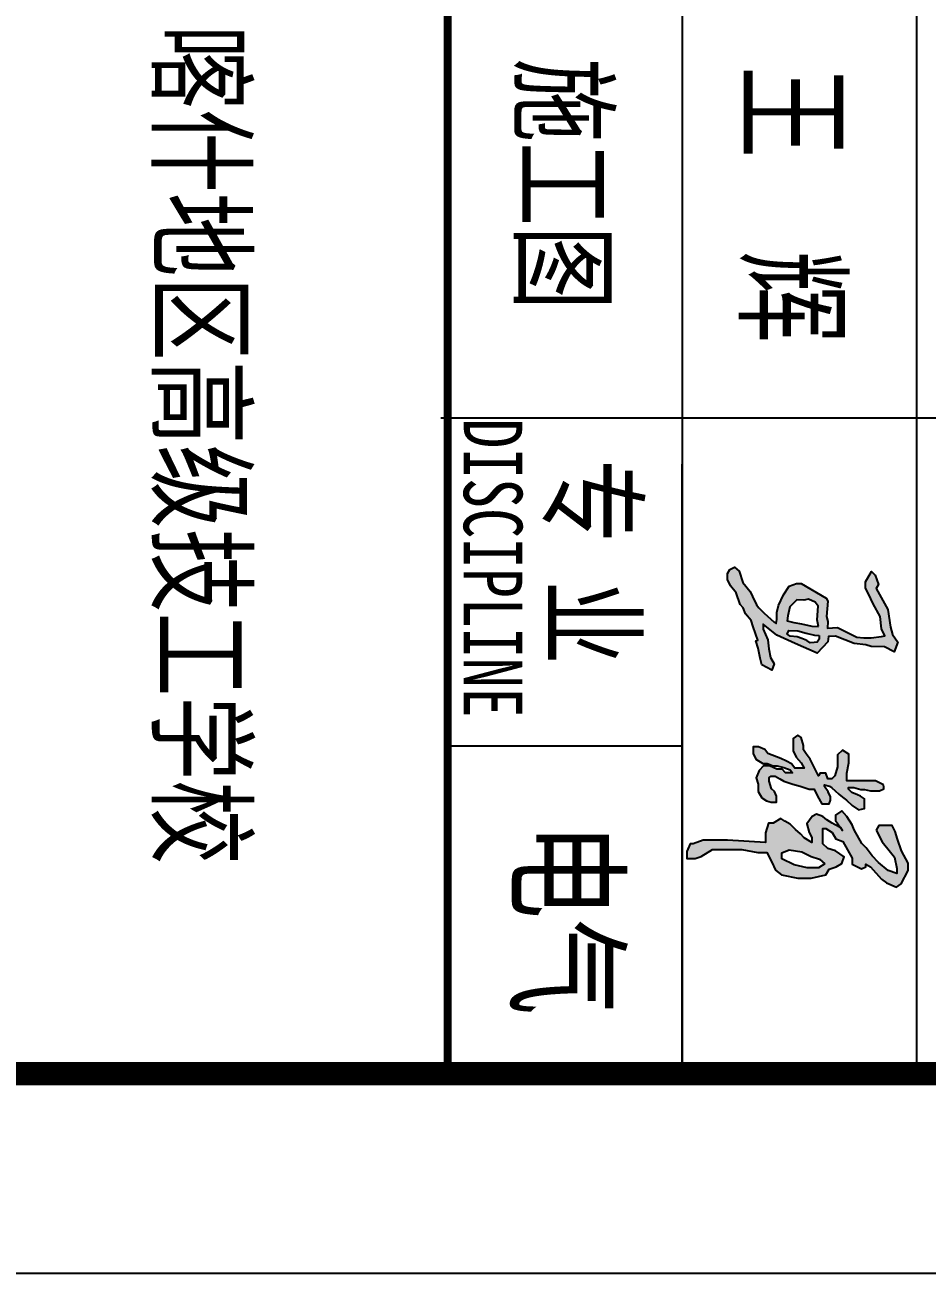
# Model space of a CAD drawing. Extents: x 552102 to 973302, y -80747 to 40012826.
# Drawn here: x 563922 to 568451, y -52978 to -46715 of the extents above; entities that cross this region are included whole.
import ezdxf

# ---------------------------------------------------------------- set-up
doc = ezdxf.new("R2010")
doc.units = 0
doc.header["$LTSCALE"] = 1000
doc.header["$MEASUREMENT"] = 0
doc.layers.add('PUB_TITLE', color=7, linetype='Continuous')
doc.layers.add('TK', color=126, linetype='Continuous')
doc.styles.add('-宋体', font='', dxfattribs={"width": 0.8})
doc.styles.get('-宋体').set_extended_font_data('SimSun')

# ---------------------------------------------------------------- blocks, each defined once
blk = doc.blocks.new('电气图框')
at = {"layer": 'TK'}
h = blk.add_hatch(color=1, dxfattribs=at)
h.paths.add_polyline_path([(382878.9, 266191.5), (382899.6, 266159.1), (382899.6, 266102.2), (382884.1, 266037.4), (382853, 265975.3), (382823.2, 265975.3), (382808.9, 266011.5), (382819.3, 266075), (382841.3, 266122.9), (382855.6, 266164.3)], flags=16)
h.paths.add_polyline_path([(382709.1, 266448.1), (382768.7, 266479.1), (382820.5, 266520.6), (382845.2, 266541.3), (382902.2, 266551.6), (382928.1, 266551.6), (382912.5, 266508.9), (382872.4, 266459.7), (382838.7, 266428.7), (382798.5, 266397.6), (382776.5, 266376.9), (382707.8, 266338), (382683.2, 266327.7), (382641.7, 266301.8), (382613.2, 266275.9), (382634, 266243.5), (382661.2, 266243.5), (382711.7, 266279.8), (382698.7, 266270.5), (382681.9, 266239.7), (382675.5, 266228), (382658.6, 266200.8), (382641.7, 266181.4), (382630.1, 266149), (382641.7, 266127), (382678, 266099.8), (382720.8, 266111.5), (382746.7, 266125.7), (382771.3, 266125.7), (382748, 266086.9), (382728.6, 266068.8), (382706.5, 266044.2), (382680.6, 266017), (382665.1, 265989.8), (382652.1, 265969.1), (382674.1, 265931.6), (382674.1, 265908.3), (382723.4, 265892.7), (382772.6, 265892.7), (382760.9, 265702.1), (382760.9, 265648.5), (382760.9, 265579.9), (382779.1, 265529.4), (382779.1, 265513.8), (382816.7, 265498.3), (382851.6, 265498.3), (382851.6, 265539.7), (382841.3, 265569.5), (382806.3, 265626.5), (382806.3, 265667.9), (382806.3, 265711.9), (382806.3, 265774), (382821.8, 265854.3), (382821.8, 265899.6), (382869.8, 265924.2), (382909.9, 265942.3), (382933.3, 265973.4), (382951.4, 266055.3), (382951.4, 266122.7), (382933.3, 266196.4), (382904.8, 266212), (382893.1, 266246.9), (382877.6, 266275.4), (382843.9, 266288.4), (382812.8, 266244.3), (382801.1, 266205.5), (382779.1, 266180.9), (382701.4, 266180.9), (382701.4, 266196.4), (382722.1, 266227.5), (382753.2, 266245.6), (382766.2, 266281.9), (382850.4, 266327.2), (382880.2, 266327.2), (382903.5, 266375.4), (382893.2, 266396.2), (382880.2, 266396.2), (382894.5, 266420.8), (382955.4, 266475.1), (382974.8, 266499.7), (382995.5, 266550.2), (382978.7, 266573.5), (382912.6, 266608.5), (382876.3, 266608.5), (382812.8, 266576.1), (382755.8, 266555.4), (382717, 266543.7), (382685.9, 266529.5), (382685.9, 266516.6), (382685.9, 266481.6), (382685.9, 266462.2)])
h.paths.add_polyline_path([(382482.7, 266484.5), (382462.8, 266444.8), (382462.8, 266384.2), (382462.8, 266310.1), (382462.8, 266301.7), (382424.1, 266301.7), (382371.8, 266311.1), (382357.2, 266311.1), (382327.9, 266311.1), (382309.1, 266278.7), (382331.1, 266254.7), (382392.7, 266254.7), (382436.7, 266241.1), (382452.4, 266225.4), (382452.4, 266206.6), (382424.1, 266196.2), (382424.1, 266166.9), (382436.7, 266158.6), (382373.9, 266127.2), (382353, 266116.8), (382326.9, 266096.9), (382307, 266083.3), (382285, 266083.3), (382245.3, 266071.9), (382232.8, 266055.1), (382249.5, 266032.2), (382312.2, 266032.2), (382343.6, 266046.8), (382371.8, 266071.9), (382399, 266086.5), (382399, 266040.5), (382377.1, 266022.8), (382363.5, 265997.7), (382349.9, 265969.5), (382324.7, 265905.2), (382304.8, 265889.5), (382292.3, 265857.1), (382292.3, 265831), (382325.8, 265831), (382354, 265843.5), (382375.9, 265879.1), (382375.9, 265902), (382386.4, 265931.3), (382386.4, 265952.2), (382394.8, 265985.6), (382407.3, 266017), (382422, 266028.5), (382422, 266013.8), (382422, 265992.9), (382403.1, 265976.2), (382403.1, 265950.1), (382387.7, 265912.8), (382387.7, 265903.3), (382387.7, 265882.7), (382409.7, 265860.8), (382447.8, 265846.1), (382479.4, 265856.4), (382494, 265856.4), (382515.3, 265856.4), (382547.6, 265874), (382563, 265897.4), (382568.9, 265921.6), (382568.9, 265948.7), (382560.1, 265948.7), (382538.8, 265948.7), (382515.3, 265938.5), (382502.1, 265922.3), (382464.7, 265911.3), (382444.9, 265911.3), (382438.3, 265921.6), (382438.3, 265940.7), (382452.2, 265965.6), (382463.2, 265985.4), (382479.4, 266030.1), (382488.9, 266067.5), (382503.6, 266112.2), (382503.6, 266136.4), (382539.5, 266154.3), (382577.7, 266175.5), (382577.7, 266212.9), (382560.1, 266219.5), (382542.5, 266219.5), (382516.8, 266207.8), (382490.4, 266188.7), (382481.6, 266188.7), (382488.9, 266214.4), (382497, 266225.4), (382512.4, 266242.9), (382530, 266260.5), (382543.9, 266278.9), (382560.1, 266299.4), (382585.8, 266328), (382607.1, 266359), (382601.2, 266389.1), (382594.6, 266389.1), (382571.2, 266389.1), (382552.1, 266389.1), (382539.6, 266369.3), (382532.3, 266355.3), (382520.5, 266326.8), (382503.7, 266309.9), (382495.6, 266309.9), (382495.6, 266336.3), (382505.9, 266370.7), (382505.9, 266389.8), (382513.2, 266420.6), (382513.2, 266439.6), (382513.2, 266466), (382502.2, 266487.3), (382494.1, 266487.3)])
at = {"layer": 'TK', "lineweight": 25}
h = blk.add_hatch(color=1, dxfattribs=at)
h.paths.add_polyline_path([(381429.9, 266443.6), (381476.5, 266460.6), (381496.7, 266448.2), (381602.3, 266507.2), (381690.8, 266519.6), (381728.1, 266530.4), (381766.9, 266556.8), (381815, 266538.2), (381790.2, 266490.1), (381788.6, 266423.4), (381779.3, 266397), (381773.1, 266338.1), (381735.8, 266245), (381738.9, 266209.3), (381765.3, 266206.2), (381821.2, 266151.9), (381773.1, 266041.7), (381731.2, 265950.2), (381676.8, 265880.4), (381701.7, 265881.9), (381754.5, 265905.2), (381799.5, 265909.9), (381843, 265917.6), (381875.6, 265936.2), (381906.7, 265923.8), (381880.5, 265874.5), (381846.3, 265865.9), (381796.1, 265856.1), (381759.4, 265843.9), (381755.8, 265854.9), (381689.8, 265831.5), (381657, 265821.2), (381624.2, 265791.8), (381594.8, 265781.4), (381577.5, 265765.9), (381518.7, 265745.2), (381484.2, 265717.5), (381451.3, 265702), (381421.9, 265702), (381401.2, 265714.1), (381390.8, 265736.5), (381409.8, 265760.7), (381466.9, 265779.7), (381511.8, 265816), (381537.7, 265828.1), (381579.2, 265847.1), (381594.8, 265859.1), (381620.7, 265886.8), (381665.6, 265936.9), (381673.5, 265945.6), (381652.3, 265949.5), (381618.3, 265949.5), (381583.2, 265958), (381528.6, 265983.4), (381486.2, 266011.3), (381471.6, 266048.9), (381471.6, 266071.9), (381545.6, 266196.7), (381561.4, 266205.1), (381637.8, 266199.1), (381662, 266206.4), (381696, 266203.9), (381692.9, 266255.1), (381717.6, 266304.6), (381740.7, 266350.8), (381744.8, 266386.2), (381744.8, 266422.9), (381738, 266474.6), (381735.3, 266492.3), (381699.9, 266474.6), (381637.3, 266467.8), (381574.7, 266433.8), (381524.3, 266410.7), (381495.8, 266394.4), (381464.5, 266394.4), (381412.7, 266424.3)])
h.paths.add_polyline_path([(381688.6, 266159.3), (381654, 266152.1), (381586, 266156.9), (381565.8, 266142.6), (381551.4, 266108), (381555, 266085.4), (381553.8, 266049.6), (381589.6, 266015.1), (381635, 266005.5), (381660, 266000.8), (381667.2, 266035.3), (381674.3, 266073.5), (381686.2, 266125.9)], flags=16)
h.paths.add_polyline_path([(381732.8, 266162.9), (381750.7, 266161.7), (381766.2, 266152.1), (381768.6, 266137.8), (381769.8, 266116.4), (381759, 266100.9), (381748.3, 266075.9), (381739.9, 266052), (381736.3, 266017.5), (381726.8, 266002), (381707.7, 266010.3), (381710.1, 266054.4), (381720.8, 266097.3), (381731.6, 266139)], flags=16)
at = {"layer": 'TK'}
for p, q in [((380643.3, 274885.8), (380643.3, 264262.9)), ((375932.2, 266650.5), (383932.2, 266650.5)), ((375932.2, 265474), (383932.2, 265474)), ((383932.2, 265474), (380873.4, 265474)), ((382288.6, 265474), (382288.6, 264297.6))]:
    blk.add_line(p, q, dxfattribs=at)
at = {"layer": 'TK', "const_width": 117.6}
blk.add_lwpolyline([(375932.2, 308755.9), (383932.2, 308755.9), (383932.2, 251356.4), (375932.2, 251356.4)], close=True, dxfattribs=at)
at = {"layer": 'TK', "color": 1}
for points in [[(382709.1, 266448.1), (382768.7, 266479.1), (382820.5, 266520.6), (382845.2, 266541.3), (382902.2, 266551.6), (382928.1, 266551.6), (382912.5, 266508.9), (382872.4, 266459.7), (382838.7, 266428.7), (382798.5, 266397.6), (382776.5, 266376.9), (382707.8, 266338), (382683.2, 266327.7), (382641.7, 266301.8), (382613.2, 266275.9), (382634, 266243.5), (382661.2, 266243.5), (382711.7, 266279.8), (382698.7, 266270.5), (382681.9, 266239.7), (382675.5, 266228), (382658.6, 266200.8), (382641.7, 266181.4), (382630.1, 266149), (382641.7, 266127), (382641.7, 266127), (382678, 266099.8), (382720.8, 266111.5), (382746.7, 266125.7), (382771.3, 266125.7), (382748, 266086.9), (382728.6, 266068.8), (382706.5, 266044.2), (382680.6, 266017), (382665.1, 265989.8), (382652.1, 265969.1), (382674.1, 265931.6), (382674.1, 265908.3), (382723.4, 265892.7), (382772.6, 265892.7), (382760.9, 265702.1), (382760.9, 265648.5), (382760.9, 265579.9), (382779.1, 265529.4), (382779.1, 265513.8), (382816.7, 265498.3), (382851.6, 265498.3), (382851.6, 265539.7), (382841.3, 265569.5), (382806.3, 265626.5), (382806.3, 265667.9), (382806.3, 265711.9), (382806.3, 265774), (382821.8, 265854.3), (382821.8, 265899.6), (382869.8, 265924.2), (382909.9, 265942.3), (382933.3, 265973.4), (382951.4, 266055.3), (382951.4, 266122.7), (382933.3, 266196.4), (382904.8, 266212), (382893.1, 266246.9), (382877.6, 266275.4), (382843.9, 266288.4), (382812.8, 266244.3), (382801.1, 266205.5), (382779.1, 266180.9), (382701.4, 266180.9), (382701.4, 266196.4), (382722.1, 266227.5), (382753.2, 266245.6), (382766.2, 266281.9), (382850.4, 266327.2), (382880.2, 266327.2), (382903.5, 266375.4), (382893.2, 266396.2), (382880.2, 266396.2), (382894.5, 266420.8), (382955.4, 266475.1), (382974.8, 266499.7), (382995.5, 266550.2), (382978.7, 266573.5), (382912.6, 266608.5), (382876.3, 266608.5), (382812.8, 266576.1), (382755.8, 266555.4), (382717, 266543.7), (382685.9, 266529.5), (382685.9, 266516.6), (382685.9, 266481.6), (382685.9, 266462.2), (382709.1, 266448.1)], [(382482.7, 266484.5), (382462.8, 266444.8), (382462.8, 266384.2), (382462.8, 266310.1), (382462.8, 266301.7), (382424.1, 266301.7), (382371.8, 266311.1), (382357.2, 266311.1), (382327.9, 266311.1), (382309.1, 266278.7), (382331.1, 266254.7), (382392.7, 266254.7), (382436.7, 266241.1), (382452.4, 266225.4), (382452.4, 266206.6), (382424.1, 266196.2), (382424.1, 266166.9), (382436.7, 266158.6), (382373.9, 266127.2), (382353, 266116.8), (382326.9, 266096.9), (382307, 266083.3), (382285, 266083.3), (382245.3, 266071.9), (382232.8, 266055.1), (382249.5, 266032.2), (382312.2, 266032.2), (382343.6, 266046.8), (382371.8, 266071.9), (382399, 266086.5), (382399, 266040.5), (382377.1, 266022.8), (382363.5, 265997.7), (382349.9, 265969.5), (382324.7, 265905.2), (382304.8, 265889.5), (382292.3, 265857.1), (382292.3, 265831), (382325.8, 265831), (382354, 265843.5), (382375.9, 265879.1), (382375.9, 265902), (382386.4, 265931.3), (382386.4, 265952.2), (382394.8, 265985.6), (382407.3, 266017), (382422, 266028.5), (382422, 266013.8), (382422, 265992.9), (382403.1, 265976.2), (382403.1, 265950.1), (382387.7, 265912.8), (382387.7, 265903.3), (382387.7, 265882.7), (382409.7, 265860.8), (382447.8, 265846.1), (382479.4, 265856.4), (382494, 265856.4), (382515.3, 265856.4), (382547.6, 265874), (382563, 265897.4), (382568.9, 265921.6), (382568.9, 265948.7), (382560.1, 265948.7), (382538.8, 265948.7), (382515.3, 265938.5), (382502.1, 265922.3), (382464.7, 265911.3), (382444.9, 265911.3), (382438.3, 265921.6), (382438.3, 265940.7), (382452.2, 265965.6), (382463.2, 265985.4), (382479.4, 266030.1), (382488.9, 266067.5), (382503.6, 266112.2), (382503.6, 266136.4), (382539.5, 266154.3), (382577.7, 266175.5), (382577.7, 266212.9), (382560.1, 266219.5), (382542.5, 266219.5), (382516.8, 266207.8), (382490.4, 266188.7), (382481.6, 266188.7), (382488.9, 266214.4), (382497, 266225.4), (382512.4, 266242.9), (382530, 266260.5), (382543.9, 266278.9), (382560.1, 266299.4), (382585.8, 266328), (382607.1, 266359), (382601.2, 266389.1), (382594.6, 266389.1), (382571.2, 266389.1), (382552.1, 266389.1), (382539.6, 266369.3), (382532.3, 266355.3), (382520.5, 266326.8), (382503.7, 266309.9), (382495.6, 266309.9), (382495.6, 266336.3), (382505.9, 266370.7), (382505.9, 266389.8), (382513.2, 266420.6), (382513.2, 266439.6), (382513.2, 266466), (382502.2, 266487.3), (382494.1, 266487.3), (382482.7, 266484.5)], [(382878.9, 266191.5), (382899.6, 266159.1), (382899.6, 266102.2), (382884.1, 266037.4), (382853, 265975.3), (382823.2, 265975.3), (382808.9, 266011.5), (382819.3, 266075), (382841.3, 266122.9), (382855.6, 266164.3), (382878.9, 266191.5)]]:
    blk.add_lwpolyline(points, dxfattribs=at)
at = {"layer": 'TK', "color": 1, "lineweight": 25}
for points in [[(381429.9, 266443.6), (381476.5, 266460.6), (381496.7, 266448.2), (381602.3, 266507.2), (381690.8, 266519.6), (381728.1, 266530.4), (381766.9, 266556.8), (381815, 266538.2), (381790.2, 266490.1), (381788.6, 266423.4), (381779.3, 266397), (381773.1, 266338.1), (381735.8, 266245), (381738.9, 266209.3), (381765.3, 266206.2), (381821.2, 266151.9), (381773.1, 266041.7), (381731.2, 265950.2), (381731.2, 265950.2), (381676.8, 265880.4), (381701.7, 265881.9), (381754.5, 265905.2), (381799.5, 265909.9), (381843, 265917.6), (381875.6, 265936.2), (381906.7, 265923.8), (381880.5, 265874.5), (381846.3, 265865.9), (381796.1, 265856.1), (381759.4, 265843.9), (381755.8, 265854.9), (381689.8, 265831.5), (381657, 265821.2), (381624.2, 265791.8), (381594.8, 265781.4), (381577.5, 265765.9), (381518.7, 265745.2), (381484.2, 265717.5), (381451.3, 265702), (381421.9, 265702), (381401.2, 265714.1), (381390.8, 265736.5), (381409.8, 265760.7), (381466.9, 265779.7), (381511.8, 265816), (381537.7, 265828.1), (381579.2, 265847.1), (381594.8, 265859.1), (381620.7, 265886.8), (381665.6, 265936.9), (381673.5, 265945.6), (381652.3, 265949.5), (381618.3, 265949.5), (381583.2, 265958), (381528.6, 265983.4), (381486.2, 266011.3), (381471.6, 266048.9), (381471.6, 266071.9), (381545.6, 266196.7), (381561.4, 266205.1), (381637.8, 266199.1), (381662, 266206.4), (381696, 266203.9), (381692.9, 266255.1), (381717.6, 266304.6), (381740.7, 266350.8), (381744.8, 266386.2), (381744.8, 266422.9), (381738, 266474.6), (381738, 266474.6), (381735.3, 266492.3), (381699.9, 266474.6), (381637.3, 266467.8), (381574.7, 266433.8), (381524.3, 266410.7), (381495.8, 266394.4), (381464.5, 266394.4), (381412.7, 266424.3), (381429.9, 266443.6)], [(381688.6, 266159.3), (381654, 266152.1), (381586, 266156.9), (381565.8, 266142.6), (381551.4, 266108), (381555, 266085.4), (381553.8, 266049.6), (381589.6, 266015.1), (381635, 266005.5), (381660, 266000.8), (381667.2, 266035.3), (381674.3, 266073.5), (381686.2, 266125.9), (381688.6, 266159.3)], [(381732.8, 266162.9), (381750.7, 266161.7), (381766.2, 266152.1), (381768.6, 266137.8), (381769.8, 266116.4), (381759, 266100.9), (381748.3, 266075.9), (381739.9, 266052), (381736.3, 266017.5), (381726.8, 266002), (381707.7, 266010.3), (381710.1, 266054.4), (381720.8, 266097.3), (381731.6, 266139), (381732.8, 266162.9)]]:
    blk.add_lwpolyline(points, dxfattribs=at)
at = {"layer": 'TK', "const_width": 40}
blk.add_lwpolyline([(375932.2, 264297.6), (383932.2, 264297.6)], dxfattribs=at)
at = {"layer": 'TK', "style": '-宋体', "width": 0.75}
for s, height, p in [('王  辉', 453.8, (378874, 265804.7)), ('专', 411.8, (380848.6, 264817.8)), ('业', 411.8, (381457.5, 264816.6)), ('电气', 472.71, (382671.5, 264659.4)), ('施工图', 411.76, (378836.1, 264673.7)), ('DISCIPLINE', 294.12, (380643.8, 264378))]:
    blk.add_text(s, height=height, dxfattribs=at).set_placement(p)
at = {"layer": 'TK', "color": 1, "style": '-宋体', "width": 0.75}
blk.add_text('喀什地区高级技工学校', height=411.76, dxfattribs=at).set_placement((378668.8, 262855))

msp = doc.modelspace()

# ---------------------------------------------------------------- linework, layer by layer
at = {"layer": 'PUB_TITLE', "color": 4}
msp.add_lwpolyline([(552102.5, -52977.7), (611502.5, -52977.7), (611502.5, 31122.3), (552102.5, 31122.3)], close=True, dxfattribs=at)
at = {"layer": 'PUB_TITLE', "color": 4, "const_width": 100}
msp.add_lwpolyline([(553102.5, -51977.7), (610502.5, -51977.7), (610502.5, 28622.3), (553102.5, 28622.3)], close=True, dxfattribs=at)

# ---------------------------------------------------------------- block references
at = {"rotation": 270}
msp.add_blockref('电气图框', (301747, 331954.5), dxfattribs=at)

doc.saveas('drawing.dxf')
